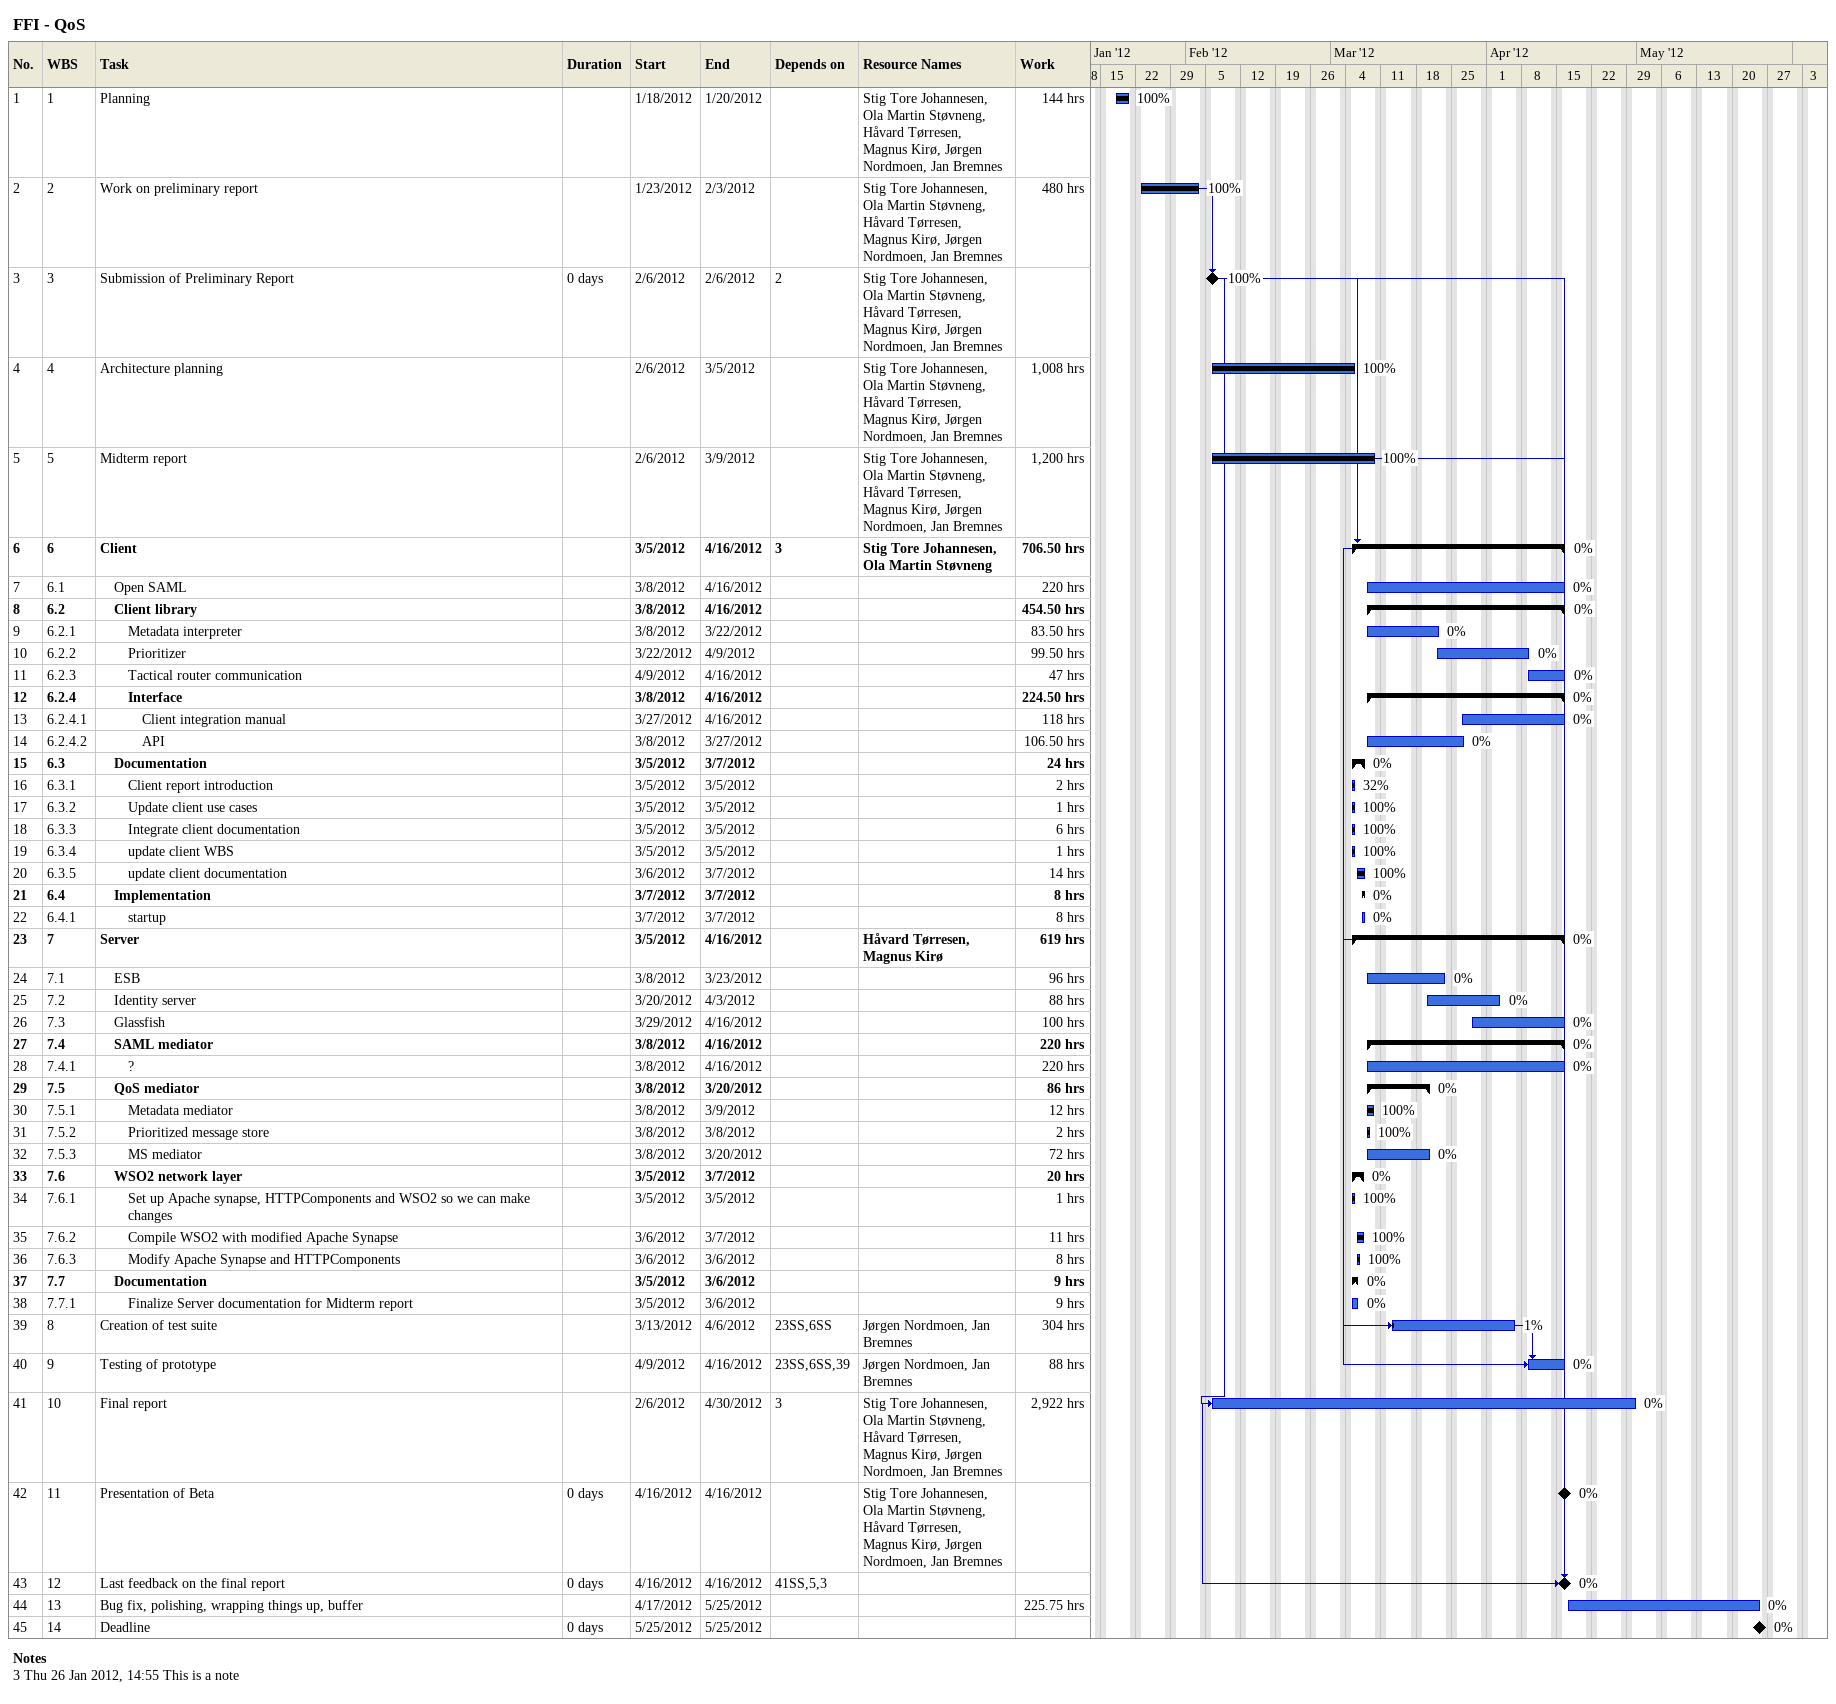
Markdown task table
FFI - QoS

| ID | WBS | Task | Duration | Start | Finish | Predecessors | Resources | % complete | Work (h) |
|---|---|---|---|---|---|---|---|---|---|
| 1 | 1 | Planning |  | 2012-01-18 | 2012-01-20 |  | Stig Tore Johannesen, Ola Martin Støvneng, Håvard Tørresen, Magnus Kirø, Jørgen Nordmoen, Jan Bremnes | 100 | 144 |
| 2 | 2 | Work on preliminary report |  | 2012-01-23 | 2012-02-03 |  | Stig Tore Johannesen, Ola Martin Støvneng, Håvard Tørresen, Magnus Kirø, Jørgen Nordmoen, Jan Bremnes | 100 | 480 |
| 3 | 3 | Submission of Preliminary Report | 0d | 2012-02-06 | 2012-02-06 | 2 | Stig Tore Johannesen, Ola Martin Støvneng, Håvard Tørresen, Magnus Kirø, Jørgen Nordmoen, Jan Bremnes | 100 |  |
| 4 | 4 | Architecture planning |  | 2012-02-06 | 2012-03-05 |  | Stig Tore Johannesen, Ola Martin Støvneng, Håvard Tørresen, Magnus Kirø, Jørgen Nordmoen, Jan Bremnes | 100 | 1008 |
| 5 | 5 | Midterm report |  | 2012-02-06 | 2012-03-09 |  | Stig Tore Johannesen, Ola Martin Støvneng, Håvard Tørresen, Magnus Kirø, Jørgen Nordmoen, Jan Bremnes | 100 | 1200 |
| 6 | 6 | **Client** |  | 2012-03-05 | 2012-04-16 | 3 | Stig Tore Johannesen, Ola Martin Støvneng | 0 | 706.50 |
| 7 | 6.1 | Open SAML |  | 2012-03-08 | 2012-04-16 |  |  | 0 | 220 |
| 8 | 6.2 | **Client library** |  | 2012-03-08 | 2012-04-16 |  |  | 0 | 454.50 |
| 9 | 6.2.1 | Metadata interpreter |  | 2012-03-08 | 2012-03-22 |  |  | 0 | 83.50 |
| 10 | 6.2.2 | Prioritizer |  | 2012-03-22 | 2012-04-09 |  |  | 0 | 99.50 |
| 11 | 6.2.3 | Tactical router communication |  | 2012-04-09 | 2012-04-16 |  |  | 0 | 47 |
| 12 | 6.2.4 | **Interface** |  | 2012-03-08 | 2012-04-16 |  |  | 0 | 224.50 |
| 13 | 6.2.4.1 | Client integration manual |  | 2012-03-27 | 2012-04-16 |  |  | 0 | 118 |
| 14 | 6.2.4.2 | API |  | 2012-03-08 | 2012-03-27 |  |  | 0 | 106.50 |
| 15 | 6.3 | **Documentation** |  | 2012-03-05 | 2012-03-07 |  |  | 0 | 24 |
| 16 | 6.3.1 | Client report introduction |  | 2012-03-05 | 2012-03-05 |  |  | 32 | 2 |
| 17 | 6.3.2 | Update client use cases |  | 2012-03-05 | 2012-03-05 |  |  | 100 | 1 |
| 18 | 6.3.3 | Integrate client documentation |  | 2012-03-05 | 2012-03-05 |  |  | 100 | 6 |
| 19 | 6.3.4 | update client WBS |  | 2012-03-05 | 2012-03-05 |  |  | 100 | 1 |
| 20 | 6.3.5 | update client documentation |  | 2012-03-06 | 2012-03-07 |  |  | 100 | 14 |
| 21 | 6.4 | **Implementation** |  | 2012-03-07 | 2012-03-07 |  |  | 0 | 8 |
| 22 | 6.4.1 | startup |  | 2012-03-07 | 2012-03-07 |  |  | 0 | 8 |
| 23 | 7 | **Server** |  | 2012-03-05 | 2012-04-16 |  | Håvard Tørresen, Magnus Kirø | 0 | 619 |
| 24 | 7.1 | ESB |  | 2012-03-08 | 2012-03-23 |  |  | 0 | 96 |
| 25 | 7.2 | Identity server |  | 2012-03-20 | 2012-04-03 |  |  | 0 | 88 |
| 26 | 7.3 | Glassfish |  | 2012-03-29 | 2012-04-16 |  |  | 0 | 100 |
| 27 | 7.4 | **SAML mediator** |  | 2012-03-08 | 2012-04-16 |  |  | 0 | 220 |
| 28 | 7.4.1 | ? |  | 2012-03-08 | 2012-04-16 |  |  | 0 | 220 |
| 29 | 7.5 | **QoS mediator** |  | 2012-03-08 | 2012-03-20 |  |  | 0 | 86 |
| 30 | 7.5.1 | Metadata mediator |  | 2012-03-08 | 2012-03-09 |  |  | 100 | 12 |
| 31 | 7.5.2 | Prioritized message store |  | 2012-03-08 | 2012-03-08 |  |  | 100 | 2 |
| 32 | 7.5.3 | MS mediator |  | 2012-03-08 | 2012-03-20 |  |  | 0 | 72 |
| 33 | 7.6 | **WSO2 network layer** |  | 2012-03-05 | 2012-03-07 |  |  | 0 | 20 |
| 34 | 7.6.1 | Set up Apache synapse, HTTPComponents and WSO2 so we can make changes |  | 2012-03-05 | 2012-03-05 |  |  | 100 | 1 |
| 35 | 7.6.2 | Compile WSO2 with modified Apache Synapse |  | 2012-03-06 | 2012-03-07 |  |  | 100 | 11 |
| 36 | 7.6.3 | Modify Apache Synapse and HTTPComponents |  | 2012-03-06 | 2012-03-06 |  |  | 100 | 8 |
| 37 | 7.7 | **Documentation** |  | 2012-03-05 | 2012-03-06 |  |  | 0 | 9 |
| 38 | 7.7.1 | Finalize Server documentation for Midterm report |  | 2012-03-05 | 2012-03-06 |  |  | 0 | 9 |
| 39 | 8 | Creation of test suite |  | 2012-03-13 | 2012-04-06 | 23SS, 6SS | Jørgen Nordmoen, Jan Bremnes | 1 | 304 |
| 40 | 9 | Testing of prototype |  | 2012-04-09 | 2012-04-16 | 23SS, 6SS, 39 | Jørgen Nordmoen, Jan Bremnes | 0 | 88 |
| 41 | 10 | Final report |  | 2012-02-06 | 2012-04-30 | 3 | Stig Tore Johannesen, Ola Martin Støvneng, Håvard Tørresen, Magnus Kirø, Jørgen Nordmoen, Jan Bremnes | 0 | 2922 |
| 42 | 11 | Presentation of Beta | 0d | 2012-04-16 | 2012-04-16 |  | Stig Tore Johannesen, Ola Martin Støvneng, Håvard Tørresen, Magnus Kirø, Jørgen Nordmoen, Jan Bremnes | 0 |  |
| 43 | 12 | Last feedback on the final report | 0d | 2012-04-16 | 2012-04-16 | 41SS, 5, 3 |  | 0 |  |
| 44 | 13 | Bug fix, polishing, wrapping things up, buffer |  | 2012-04-17 | 2012-05-25 |  |  | 0 | 225.75 |
| 45 | 14 | Deadline | 0d | 2012-05-25 | 2012-05-25 |  |  | 0 |  |

Notes
- 3: Thu 26 Jan 2012, 14:55 This is a note
